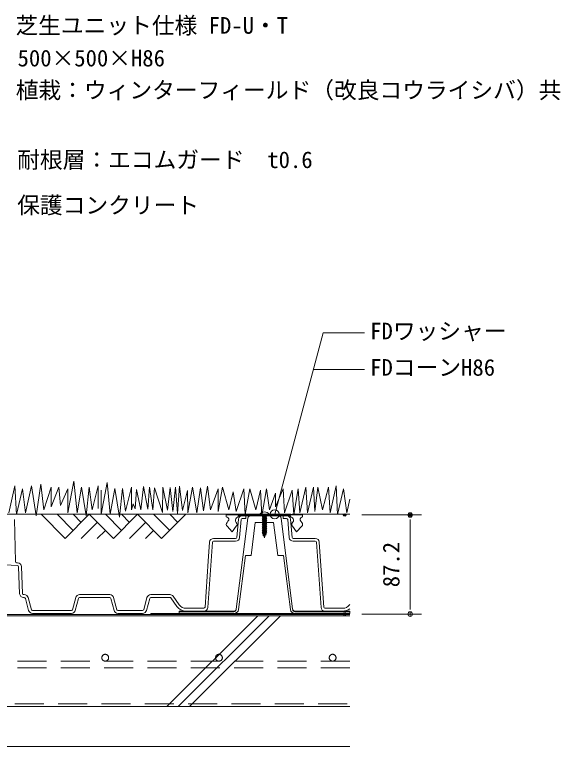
# Model space of a CAD drawing. Units: millimetres, scale not verified. Extents: x -1485 to 1485, y -1050 to 1050.
# Drawn here: x 268 to 748, y -401 to 243 of the extents above; entities that cross this region are included whole.
import ezdxf
from ezdxf.enums import TextEntityAlignment as Align

# ---------------------------------------------------------------- set-up
doc = ezdxf.new("R2010")
doc.units = ezdxf.units.MM
doc.header["$LTSCALE"] = 4
doc.header["$PDMODE"] = 32
doc.header["$PDSIZE"] = 2
doc.linetypes.add('USER2', pattern=[9.525, 6.35, -3.175])
for name, color, linetype, lineweight in [('0-0_0', 7, 'Continuous', 18), ('0-2_HATCH', 9, 'Continuous', 18), ('0-3_KUTAI', 3, 'Continuous', 18), ('0-4_BOUSUI', 1, 'Continuous', 18), ('0-6_dannnetu', 6, 'Continuous', 18), ('0-7_KANAMONO', 4, 'Continuous', 18), ('0-8_MOJI', 7, 'Continuous', 18), ('0-9_ecom', 7, 'Continuous', 18), ('0-A_GREEN', 3, 'Continuous', 18), ('0-D_sunpo', 7, 'Continuous', 18), ('2-1_buhin', 2, 'USER2', 18), ('2-2_tensen', 7, 'USER2', 18)]:
    doc.layers.add(name, color=color, linetype=linetype, lineweight=lineweight)
doc.layers.add('0-1_DEFPOINTS', color=7, linetype='Continuous')
doc.styles.add('ＭＳ ゴシック', font='')
doc.styles.get('ＭＳ ゴシック').set_extended_font_data('MS Gothic')

# ---------------------------------------------------------------- blocks, each defined once
blk = doc.blocks.new('_Dot')
at = {"layer": '0-0_0'}
for p, q in [((-0.5, 0), (-1, 0)), ((0.25, 0), (-0.25, 0))]:
    blk.add_line(p, q, dxfattribs=at)
blk.add_circle((0, 0), 0.25, dxfattribs=at)
blk = doc.blocks.new('D6')
at = {"layer": '0-1_DEFPOINTS'}
for p in [(2043.628, 852.957), (2101.128, 852.957), (2043.628, 765.757)]:
    blk.add_point(p, dxfattribs=at)
at = {"layer": '0-D_sunpo'}
for p, q in [((2058.628, 852.957), (2111.128, 852.957)), ((2101.128, 773.757), (2101.128, 844.957)), ((2058.628, 765.757), (2111.128, 765.757))]:
    blk.add_line(p, q, dxfattribs=at)
at = {"layer": '0-D_sunpo', "xscale": 8, "yscale": 8}
for p, rotation in [((2101.128, 852.957), 90), ((2101.128, 765.757), 270)]:
    blk.add_blockref('_Dot', p, dxfattribs=dict(at, rotation=rotation))
at = {"layer": '0-D_sunpo', "style": 'ＭＳ ゴシック'}
blk.add_text('87.2', height=14.66, rotation=90, dxfattribs=at).set_placement((2096.128, 789.357), align=Align.BOTTOM_LEFT)

msp = doc.modelspace()

# ---------------------------------------------------------------- linework, layer by layer
at = {"layer": '0-2_HATCH'}
for p, q in [((482.17, -285.643), (402.17, -365.643)), ((492.17, -285.643), (412.17, -365.643)), ((502.17, -285.643), (422.17, -365.643))]:
    msp.add_line(p, q, dxfattribs=at)
at = {"layer": '0-3_KUTAI'}
msp.add_line((562.952, -285.643), (-836.398, -285.643), dxfattribs=at)
at = {"layer": '0-4_BOUSUI'}
msp.add_line((562.952, -400.643), (-836.398, -400.643), dxfattribs=at)
msp.add_lwpolyline([(562.952, -284.643), (387.952, -284.643), (387.952, -283.643), (562.952, -283.643)], dxfattribs=at)
at = {"layer": '0-6_dannnetu'}
msp.add_line((562.952, -365.643), (-836.398, -365.643), dxfattribs=at)
at = {"layer": '0-7_KANAMONO'}
for p, q in [((511.286, -196.443), (464.617, -196.443)), ((489.452, -197.643), (485.852, -198.243)), ((490.052, -198.943), (485.852, -199.643)), ((486.552, -197.839), (487.335, -197.643)), ((486.552, -197.839), (486.552, -197.643)), ((486.552, -198.647), (489.352, -197.947)), ((486.552, -199.239), (489.352, -198.539)), ((486.552, -200.047), (489.352, -199.347)), ((455.902, -202.397), (455.113, -203.789)), ((463.222, -203.789), (462.433, -202.397)), ((490.052, -200.343), (485.852, -201.043)), ((490.052, -201.743), (485.852, -202.443)), ((490.052, -203.143), (485.852, -203.843)), ((490.052, -204.543), (485.852, -205.243)), ((490.052, -205.943), (485.852, -206.643)), ((486.552, -200.639), (489.352, -199.939)), ((486.552, -201.447), (489.352, -200.747)), ((486.552, -202.039), (489.352, -201.339)), ((486.552, -202.847), (489.352, -202.147)), ((486.552, -203.439), (489.352, -202.739)), ((486.552, -204.247), (489.352, -203.547)), ((486.552, -204.839), (489.352, -204.139)), ((486.552, -205.647), (489.352, -204.947)), ((486.552, -206.239), (489.352, -205.539)), ((513.471, -202.397), (512.681, -203.789)), ((520.79, -203.789), (520.001, -202.397)), ((490.052, -207.343), (485.852, -208.043)), ((490.052, -208.743), (485.852, -209.443)), ((490.052, -210.143), (485.852, -210.843)), ((490.052, -211.543), (485.852, -212.243)), ((486.552, -207.047), (489.352, -206.347)), ((486.552, -207.639), (489.352, -206.939)), ((486.552, -208.447), (489.352, -207.747)), ((486.552, -209.039), (489.352, -208.339)), ((486.552, -209.847), (489.352, -209.147)), ((486.552, -210.439), (489.352, -209.739)), ((486.552, -211.247), (489.352, -210.547)), ((486.552, -211.839), (489.352, -211.139)), ((486.552, -212.647), (489.352, -211.947)), ((490.052, -212.943), (486.011, -213.616)), ((490.052, -212.943), (486.011, -213.616)), ((489.613, -214.416), (486.474, -214.939)), ((489.613, -214.416), (486.474, -214.939)), ((486.615, -213.223), (489.352, -212.539)), ((486.889, -214.006), (489.218, -213.424)), ((487.065, -214.51), (489.008, -214.024)), ((487.325, -215.253), (488.698, -214.91))]:
    msp.add_line(p, q, dxfattribs=at)
for points in [[(520.851, -198.885), (521.558, -198.543), (521.558, -197.043), (454.345, -197.043), (454.345, -198.543), (455.053, -198.885)], [(464.282, -198.885), (464.99, -198.543), (464.99, -197.643), (510.914, -197.643)], [(487.325, -215.253), (486.474, -214.939), (487.065, -214.51), (486.889, -214.006), (486.011, -213.616), (486.615, -213.223), (486.552, -213.043), (486.552, -212.647), (485.852, -212.243), (486.552, -211.839), (486.552, -211.247), (485.852, -210.843), (486.552, -210.439), (486.552, -209.847), (485.852, -209.443), (486.552, -209.039), (486.552, -208.447), (485.852, -208.043), (486.552, -207.639), (486.552, -207.047), (485.852, -206.643), (486.552, -206.239), (486.552, -205.647), (485.852, -205.243), (486.552, -204.839), (486.552, -204.247), (485.852, -203.843), (486.552, -203.439), (486.552, -202.847), (485.852, -202.443), (486.552, -202.039), (486.552, -201.447), (485.852, -201.043), (486.552, -200.639), (486.552, -200.047), (485.852, -199.643), (486.552, -199.239), (486.552, -198.647), (485.852, -198.243), (486.552, -197.839)], [(489.879, -197.643), (489.352, -197.947), (489.352, -198.539), (490.052, -198.943), (489.352, -199.347), (489.352, -199.939), (490.052, -200.343), (489.352, -200.747), (489.352, -201.339), (490.052, -201.743), (489.352, -202.147), (489.352, -202.739), (490.052, -203.143), (489.352, -203.547), (489.352, -204.139), (490.052, -204.543), (489.352, -204.947), (489.352, -205.539), (490.052, -205.943), (489.352, -206.347), (489.352, -206.939), (490.052, -207.343), (489.352, -207.747), (489.352, -208.339), (490.052, -208.743), (489.352, -209.147), (489.352, -209.739), (490.052, -210.143), (489.352, -210.547), (489.352, -211.139), (490.052, -211.543), (489.352, -211.947), (489.352, -212.539), (490.052, -212.943), (489.218, -213.424), (489.008, -214.024), (489.613, -214.416), (488.698, -214.91), (487.952, -217.043), (487.325, -215.253)], [(510.914, -197.643), (510.914, -198.543), (511.621, -198.885)], [(455.191, -206.957), (459.667, -211.843), (463.143, -206.957)], [(512.76, -206.957), (516.236, -211.843), (520.712, -206.957)]]:
    msp.add_lwpolyline(points, dxfattribs=at)
for centre, radius, start, end in [((454.643, -200.843), 2, 309.01589, 78.18299), ((464.617, -201.951), 5.508, 90, 116.99147), ((465.684, -201.866), 3.294, 115.18273, 189.26669), ((487.952, -199.443), 5.1, 36.03188, 143.96812), ((511.286, -201.951), 5.508, 63.00853, 90), ((510.22, -201.866), 3.294, 350.73331, 64.81727), ((521.26, -200.843), 2, 101.81701, 230.98411), ((456.372, -205.343), 2, 129.0159, 233.82139), ((461.963, -205.343), 2, 306.17861, 50.9841), ((513.941, -205.343), 2, 129.0159, 233.82139), ((519.531, -205.343), 2, 306.17861, 50.9841)]:
    msp.add_arc(centre, radius, start, end, dxfattribs=at)
at = {"layer": '0-8_MOJI'}
for p, q in [((496.971, -196.443), (539.721, -36.898)), ((539.721, -36.898), (575.934, -36.898)), ((531.147, -68.898), (575.934, -68.898))]:
    msp.add_line(p, q, dxfattribs=at)
msp.add_circle((496.971, -196.443), 4, dxfattribs=at)
at = {"layer": '0-9_ecom'}
for p, q in [((12.461, -196.443), (269.042, -196.443)), ((269.042, -196.443), (464.617, -196.443)), ((291.484, -196.443), (312.697, -217.656)), ((305.626, -196.443), (319.768, -210.585)), ((333.91, -196.443), (312.697, -217.656)), ((319.768, -196.443), (326.839, -203.514)), ((333.91, -196.443), (355.124, -217.656)), ((348.053, -196.443), (362.195, -210.585)), ((376.337, -196.443), (355.124, -217.656)), ((362.195, -196.443), (369.266, -203.514)), ((376.337, -196.443), (397.55, -217.656)), ((390.479, -196.443), (404.621, -210.585)), ((418.763, -196.443), (397.55, -217.656)), ((404.621, -196.443), (411.692, -203.514)), ((470.452, -197.643), (471.452, -197.643)), ((505.452, -197.643), (504.452, -197.643)), ((512.461, -196.443), (562.952, -196.443)), ((512.461, -196.443), (562.952, -196.443)), ((268.262, -201.082), (268.907, -238.06)), ((340.981, -203.514), (326.839, -217.656)), ((383.408, -203.514), (369.266, -217.656)), ((463.634, -216.729), (465.005, -200.842)), ((467.496, -201.057), (466.125, -216.944)), ((471.452, -200.143), (468.492, -200.143)), ((508.408, -201.057), (509.779, -216.944)), ((512.269, -216.729), (510.898, -200.842)), ((348.052, -210.585), (340.981, -217.656)), ((390.479, -210.585), (383.408, -217.656)), ((443.185, -217.643), (462.638, -217.643)), ((532.719, -217.643), (513.266, -217.643)), ((442.187, -221.073), (438.179, -278.387)), ((533.716, -221.073), (537.724, -278.387)), ((270.717, -241.593), (248.952, -240.385)), ((269.852, -239.041), (270.856, -239.096)), ((272.676, -266.292), (271.661, -242.548)), ((274.159, -242.441), (275.174, -266.185)), ((276.173, -267.143), (276.76, -267.143)), ((276.76, -269.643), (276.173, -269.643)), ((280.583, -281.049), (277.726, -270.384)), ((280.14, -269.737), (282.998, -280.402)), ((319.181, -280.402), (322.038, -269.737)), ((324.453, -270.384), (321.596, -281.049)), ((325.419, -267.143), (351.884, -267.143)), ((351.884, -269.643), (325.419, -269.643)), ((355.708, -281.049), (352.85, -270.384)), ((355.265, -269.737), (358.123, -280.402)), ((381.781, -280.402), (384.638, -269.737)), ((387.053, -270.384), (384.196, -281.049)), ((388.019, -267.143), (404.935, -267.143)), ((404.935, -269.643), (388.019, -269.643)), ((410.963, -277.423), (405.751, -270.065)), ((407.791, -268.62), (413.003, -275.978)), ((562.952, -275.906), (562.901, -275.978)), ((283.964, -281.143), (318.215, -281.143)), ((359.089, -281.143), (380.815, -281.143)), ((419.123, -279.143), (434.688, -279.143)), ((434.688, -281.643), (419.123, -281.643)), ((556.781, -279.143), (541.216, -279.143)), ((541.216, -281.643), (556.781, -281.643)), ((318.215, -283.643), (283.964, -283.643)), ((380.815, -283.643), (359.089, -283.643))]:
    msp.add_line(p, q, dxfattribs=at)
at = {"layer": '0-9_ecom', "color": 150}
for p, q in [((500.05, -197.643), (475.853, -197.643)), ((473.374, -199.827), (463.174, -279.895)), ((512.729, -279.895), (502.53, -199.827)), ((412.952, -282.143), (461.127, -282.143)), ((463.111, -280.395), (463.174, -279.895)), ((512.793, -280.395), (512.729, -279.895)), ((562.952, -282.143), (514.777, -282.143))]:
    msp.add_line(p, q, dxfattribs=at)
at = {"layer": '0-9_ecom', "color": 1}
msp.add_line((562.952, -284.643), (-362.048, -284.643), dxfattribs=at)
at = {"layer": '0-9_ecom'}
for points in [[(468.492, -197.643), (471.452, -197.643), (471.452, -200.143)], [(507.411, -197.643), (504.452, -197.643), (504.452, -200.143), (507.411, -200.143)], [(435.685, -278.212), (438.522, -237.643), (439.693, -220.899)], [(462.638, -220.143), (454.204, -220.143), (443.185, -220.143)], [(513.266, -220.143), (521.699, -220.143), (532.719, -220.143)], [(540.218, -278.212), (537.381, -237.643), (536.21, -220.899)]]:
    msp.add_lwpolyline(points, dxfattribs=at)
at = {"layer": '0-9_ecom', "color": 150}
for points in [[(465.158, -280.148), (471.21, -232.643), (476.25, -232.643), (479.944, -203.643), (486.198, -203.643)], [(489.352, -203.643), (495.959, -203.643), (499.653, -232.643), (504.694, -232.643), (510.745, -280.148)], [(461.19, -281.643), (412.952, -281.643), (412.952, -283.643), (461.19, -283.643)], [(514.713, -283.643), (562.952, -283.643), (562.952, -281.643), (514.713, -281.643)]]:
    msp.add_lwpolyline(points, dxfattribs=at)
at = {"layer": '0-9_ecom'}
for centre, radius, start, end in [((468.492, -201.143), 3.5, 90, 175.06815), ((507.411, -201.143), 3.5, 4.93185, 90), ((468.492, -201.143), 1, 90, 175.06819), ((507.411, -201.143), 1, 4.93181, 90), ((443.185, -221.143), 3.5, 90, 175.99999), ((462.638, -216.643), 1, 270, 355.06815), ((462.638, -216.643), 3.5, 270, 355.06819), ((513.266, -216.643), 3.5, 184.93181, 270), ((513.266, -216.643), 1, 184.93185, 270), ((532.719, -221.143), 3.5, 4.00001, 90), ((443.185, -221.143), 1, 90, 176), ((532.719, -221.143), 1, 4, 90), ((269.907, -238.042), 1, 180.99999, 266.82497), ((270.662, -242.591), 1, 2.44878, 86.82481), ((270.662, -242.591), 3.5, 2.44878, 86.82497), ((276.173, -266.143), 3.5, 182.44878, 270), ((276.173, -266.143), 1, 182.44878, 270), ((276.76, -270.643), 3.5, 15.00004, 90), ((276.76, -270.643), 1, 14.99997, 90), ((325.419, -270.643), 3.5, 90, 164.99996), ((325.419, -270.643), 1, 90, 165.00003), ((351.884, -270.643), 3.5, 15.00004, 90), ((351.884, -270.643), 1, 14.99997, 90), ((388.019, -270.643), 3.5, 90, 164.99996), ((388.019, -270.643), 1, 90, 165.00003), ((404.935, -270.643), 3.5, 35.31126, 90), ((404.935, -270.643), 1, 35.31121, 90), ((419.123, -271.643), 7.5, 215.31126, 270), ((556.781, -271.643), 7.5, 270, 324.68874), ((283.964, -280.143), 3.5, 194.99997, 270), ((283.964, -280.143), 1, 195.00004, 270), ((318.215, -280.143), 1, 270, 344.99996), ((318.215, -280.143), 3.5, 270, 345.00003), ((359.089, -280.143), 3.5, 194.99997, 270), ((359.089, -280.143), 1, 195.00004, 270), ((380.815, -280.143), 1, 270, 344.99996), ((380.815, -280.143), 3.5, 270, 345.00003), ((419.123, -271.643), 10, 215.31121, 270), ((434.688, -278.143), 1, 270, 356.00001), ((434.688, -278.143), 3.5, 270, 356), ((541.216, -278.143), 3.5, 184, 270), ((541.216, -278.143), 1, 183.99999, 270), ((556.781, -271.643), 10, 270, 308.10605)]:
    msp.add_arc(centre, radius, start, end, dxfattribs=at)
at = {"layer": '0-9_ecom', "color": 150}
for centre, radius, start, end in [((475.853, -200.143), 2.5, 90, 172.7407), ((500.05, -200.143), 2.5, 7.2593, 90), ((461.127, -280.143), 2, 270, 352.7407), ((461.19, -279.643), 2, 270, 352.7407), ((461.19, -279.643), 4, 270, 352.7407), ((514.713, -279.643), 4, 187.2593, 270), ((514.713, -279.643), 2, 187.2593, 270), ((514.777, -280.143), 2, 187.2593, 270)]:
    msp.add_arc(centre, radius, start, end, dxfattribs=at)
at = {"layer": '0-A_GREEN'}
for points in [[(315.124, -173.919), (315.124, -195.208), (320.446, -167.267), (323.107, -195.208), (327.099, -172.589), (331.09, -197.869), (333.751, -172.589), (336.412, -192.547), (341.734, -171.258), (341.734, -191.216)], [(263.234, -195.208), (268.556, -171.258), (269.886, -196.538), (275.208, -173.919), (277.869, -195.208), (283.191, -171.258), (287.183, -197.869), (291.175, -169.928), (293.836, -192.547), (300.488, -172.589), (300.488, -189.886), (307.141, -172.589), (308.471, -188.555), (315.124, -173.919)], [(344.384, -175.154), (344.384, -196.443), (349.706, -168.502), (352.367, -196.443), (356.359, -173.824), (360.35, -199.104), (363.011, -173.824), (365.672, -193.782), (370.995, -172.493), (370.995, -192.451), (372.49, -187.244), (374.319, -191.549), (375.294, -174.487), (379.194, -192.524), (381.631, -172.05), (385.531, -192.037), (386.994, -172.538), (389.919, -192.524), (391.381, -173.025), (398.206, -194.962), (398.693, -172.538), (402.837, -192.768), (405.03, -172.781), (407.468, -193.987), (409.661, -172.538), (411.368, -195.693), (413.255, -171.566), (415.999, -193.124), (420.31, -175.485), (420.584, -195.208), (424.576, -172.589), (428.568, -195.208), (431.677, -173.133), (434.421, -193.516), (437.949, -171.566), (440.542, -192.547), (447.195, -173.919), (447.195, -193.877), (451.186, -172.589), (456.508, -192.547)], [(456.508, -192.547), (460.5, -176.581), (463.161, -193.877), (469.814, -173.919), (471.144, -196.538), (475.136, -173.919), (480.458, -192.547), (484.449, -175.25), (485.78, -197.869), (489.772, -173.919), (492.433, -192.547), (497.755, -177.911), (497.755, -189.886), (504.407, -173.919), (505.738, -195.208), (512.39, -175.25), (513.721, -196.538), (517.713, -173.919), (519.043, -195.208), (524.365, -172.589), (525.696, -195.208), (531.018, -172.589), (532.348, -193.877), (535.009, -172.589), (539.001, -192.547), (544.323, -172.589), (545.654, -195.208), (550.976, -171.258), (552.306, -196.538), (557.628, -173.919), (560.289, -195.208), (562.952, -183.227)]]:
    msp.add_lwpolyline(points, dxfattribs=at)
at = {"layer": '2-1_buhin'}
msp.add_line((-836.398, -363.143), (562.952, -363.143), dxfattribs=at)
at = {"layer": '2-2_tensen'}
for p, q in [((562.952, -325.643), (-836.398, -325.643)), ((562.952, -331.643), (-836.398, -331.643))]:
    msp.add_line(p, q, dxfattribs=at)
for centre in [(347.952, -322.643), (447.952, -322.643), (547.952, -322.643)]:
    msp.add_circle(centre, 3, dxfattribs=at)

# ---------------------------------------------------------------- block references
at = {"layer": '0-D_sunpo'}
msp.add_blockref('D6', (-1485, -1050), dxfattribs=at)

# ---------------------------------------------------------------- texts
at = {"layer": '0-8_MOJI', "style": 'ＭＳ ゴシック'}
for s, p in [('芝生ユニット仕様 FD-U・T', (268.97, 222.027)), ('500×500×H86', (270.832, 193.267)), ('植栽：ウィンターフィールド（改良コウライシバ）共', (269.188, 165.119)), ('耐根層：エコムガード\u3000t0.6', (270.5, 103.845)), ('保護コンクリート', (270.5, 63.845)), ('FDワッシャー', (580.934, -46.898)), ('FDコーンH86', (580.934, -78.898))]:
    msp.add_text(s, height=14.66, dxfattribs=at).set_placement(p, align=Align.BOTTOM_LEFT)

doc.saveas('drawing.dxf')
